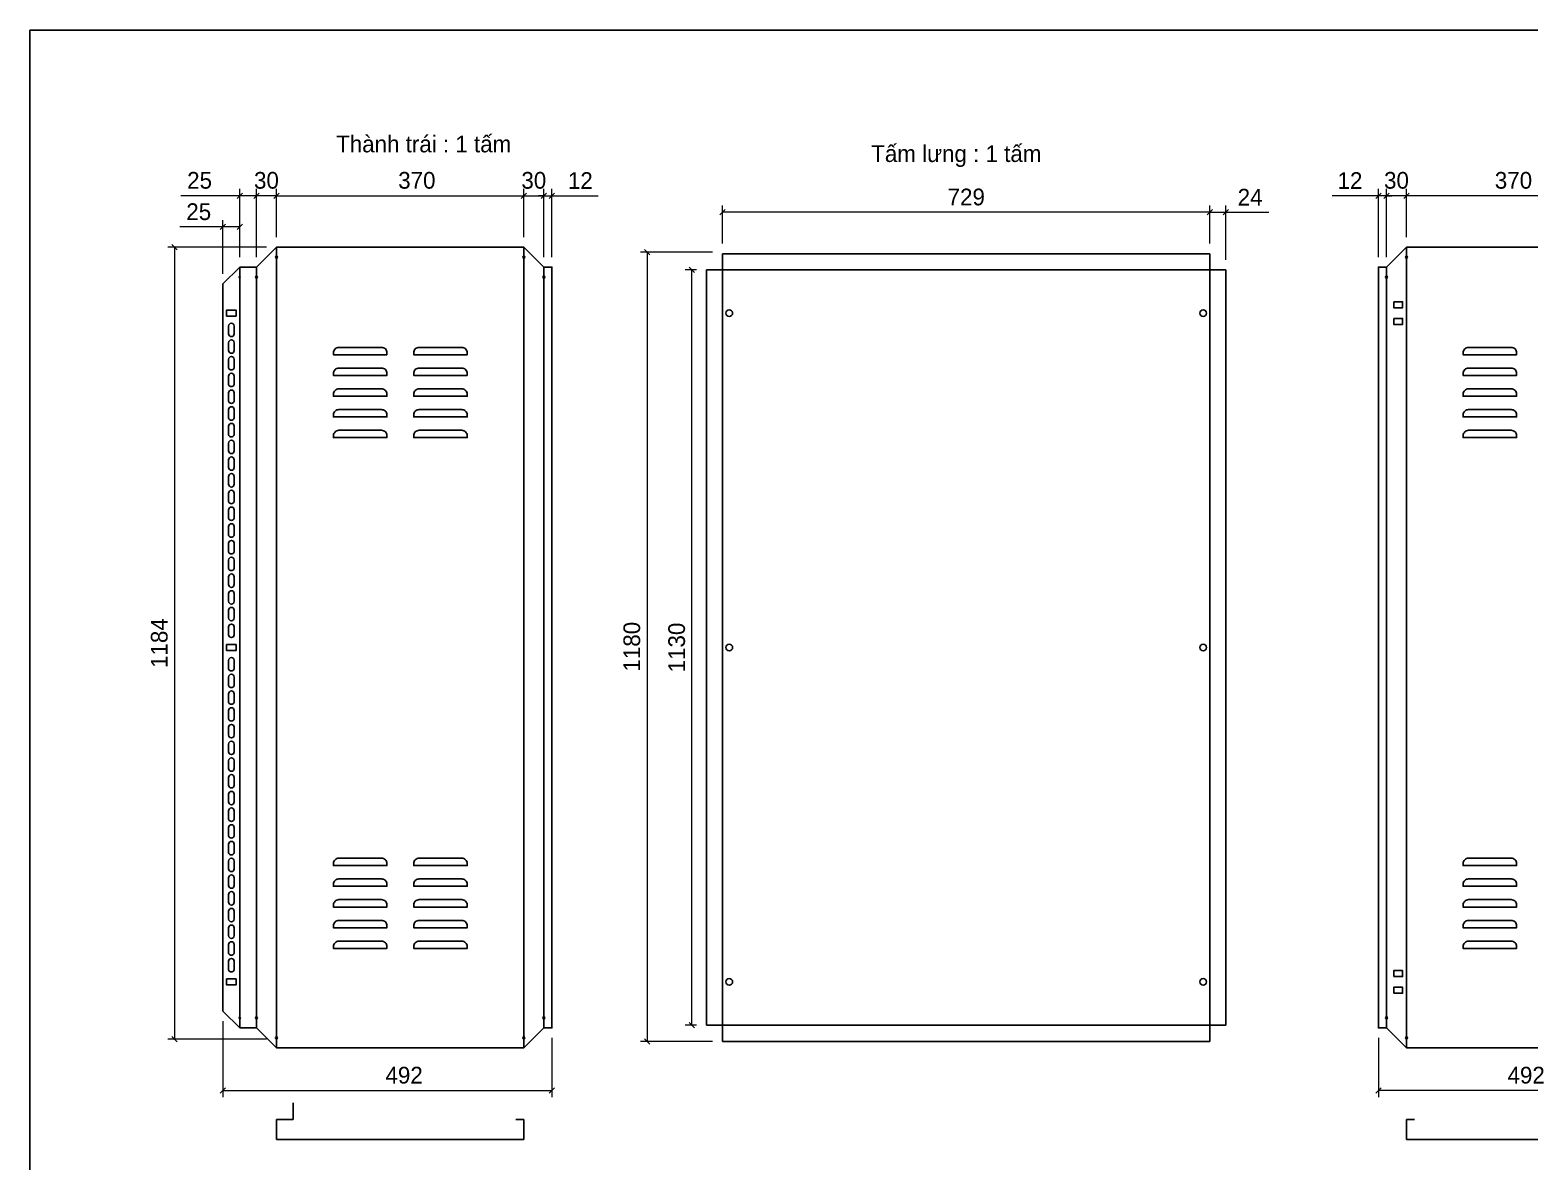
# Model space of a CAD drawing. Header units: millimetres. Extents: x 0 to 4744, y 0 to 3354.
# Drawn here: x 0 to 2244, y 1662 to 3354 of the extents above; entities that cross this region are included whole.
import ezdxf

# ---------------------------------------------------------------- set-up
doc = ezdxf.new("R2010")
doc.units = ezdxf.units.MM
doc.layers.add('CNC', color=7, linetype='Continuous')
doc.layers.add('DIM', color=253, linetype='Continuous')
doc.styles.add('Arial', font='arial.ttf')
doc.dimstyles.new('Dim-25', dxfattribs={"dimtxt": 25, "dimasz": 8, "dimexe": 10, "dimexo": 15, "dimgap": 10, "dimtad": 1, "dimdec": 0, "dimtxsty": 'Standard', "dimblk": 'OBLIQUE', "dimcen": 10, "dimclrd": 5, "dimclre": 5, "dimclrt": 3, "dimazin": 3, "dimtfac": 1, "dimtdec": 0, "dimtmove": 0, "dimatfit": 3, "dimldrblk": 'OBLIQUE', "dimlwd": 9, "dimlwe": 9})

# ---------------------------------------------------------------- blocks, each defined once
blk = doc.blocks.new('*D6')
at = {"color": 0, "linetype": 'ByBlock', "lineweight": -2}
for p, q in [((372.7, 3110.4), (364.7, 3102.4)), ((734.7, 3102.4), (742.7, 3110.4))]:
    blk.add_line(p, q, dxfattribs=at)
at = {"layer": 'Defpoints', "color": 0, "transparency": 16777216}
for p in [(738.7, 3106.4), (368.7, 3029.6), (738.7, 3029.6)]:
    blk.add_point(p, dxfattribs=at)
at = {"layer": 'DIM', "color": 5, "lineweight": 9, "transparency": 16777216}
for p, q in [((368.7, 3044.6), (368.7, 3116.4)), ((368.7, 3106.4), (738.7, 3106.4)), ((738.7, 3044.6), (738.7, 3116.4))]:
    blk.add_line(p, q, dxfattribs=at)
at = {"layer": 'DIM', "color": 3, "transparency": 16777216, "insert": (578.7, 3129.2), "char_height": 25, "attachment_point": 5}
blk.add_mtext('370', dxfattribs=at)
blk = doc.blocks.new('_Oblique')
at = {"color": 0, "linetype": 'ByBlock', "lineweight": -2}
blk.add_line((-0.5, -0.5), (0.5, 0.5), dxfattribs=at)
blk = doc.blocks.new('*D7')
at = {"color": 0, "linetype": 'ByBlock', "lineweight": -2}
for p, q in [((742.7, 3110.4), (734.7, 3102.4)), ((764.7, 3102.4), (772.7, 3110.4))]:
    blk.add_line(p, q, dxfattribs=at)
at = {"layer": 'Defpoints', "color": 0, "transparency": 16777216}
for p in [(768.7, 3106.4), (738.7, 3029.6), (768.7, 2999.6)]:
    blk.add_point(p, dxfattribs=at)
at = {"layer": 'DIM', "color": 5, "lineweight": 9, "transparency": 16777216}
for p, q in [((738.7, 3044.6), (738.7, 3116.4)), ((738.7, 3106.4), (768.7, 3106.4)), ((768.7, 3014.6), (768.7, 3116.4))]:
    blk.add_line(p, q, dxfattribs=at)
at = {"layer": 'DIM', "color": 3, "transparency": 16777216, "insert": (753.7, 3129.2), "char_height": 25, "attachment_point": 5}
blk.add_mtext('30', dxfattribs=at)
blk = doc.blocks.new('*D8')
at = {"color": 0, "linetype": 'ByBlock', "lineweight": -2}
for p, q in [((764.7, 3102.4), (772.7, 3110.4)), ((784.7, 3110.4), (776.7, 3102.4))]:
    blk.add_line(p, q, dxfattribs=at)
at = {"layer": 'Defpoints', "color": 0, "transparency": 16777216}
for p in [(780.7, 3106.4), (768.7, 2999.6), (780.7, 2999.6)]:
    blk.add_point(p, dxfattribs=at)
at = {"layer": 'DIM', "color": 5, "lineweight": 9, "transparency": 16777216}
for p, q in [((768.7, 3106.4), (760.7, 3106.4)), ((768.7, 3014.6), (768.7, 3116.4)), ((768.7, 3106.4), (780.7, 3106.4)), ((780.7, 3014.6), (780.7, 3116.4)), ((780.7, 3106.4), (849.9, 3106.4))]:
    blk.add_line(p, q, dxfattribs=at)
at = {"layer": 'DIM', "color": 3, "transparency": 16777216, "insert": (823.3, 3129), "char_height": 25, "attachment_point": 5}
blk.add_mtext('12', dxfattribs=at)
blk = doc.blocks.new('*D9')
at = {"color": 0, "linetype": 'ByBlock', "lineweight": -2}
for p, q in [((292.7, 1772.4), (284.7, 1764.4)), ((776.7, 1764.4), (784.7, 1772.4))]:
    blk.add_line(p, q, dxfattribs=at)
at = {"layer": 'Defpoints', "color": 0, "transparency": 16777216}
for p in [(288.7, 1887), (780.7, 1862), (780.7, 1768.4)]:
    blk.add_point(p, dxfattribs=at)
at = {"layer": 'DIM', "color": 5, "lineweight": 9, "transparency": 16777216}
for p, q in [((288.7, 1872), (288.7, 1758.4)), ((780.7, 1847), (780.7, 1758.4)), ((288.7, 1768.4), (780.7, 1768.4))]:
    blk.add_line(p, q, dxfattribs=at)
at = {"layer": 'DIM', "color": 3, "transparency": 16777216, "insert": (559.7, 1791.2), "char_height": 25, "attachment_point": 5}
blk.add_mtext('492', dxfattribs=at)
blk = doc.blocks.new('*D10')
at = {"color": 0, "linetype": 'ByBlock', "lineweight": -2}
for p, q in [((342.7, 3110.4), (334.7, 3102.4)), ((364.7, 3102.4), (372.7, 3110.4))]:
    blk.add_line(p, q, dxfattribs=at)
at = {"layer": 'Defpoints', "color": 0, "transparency": 16777216}
for p in [(338.7, 3106.4), (368.7, 3029.6), (338.7, 2999.6)]:
    blk.add_point(p, dxfattribs=at)
at = {"layer": 'DIM', "color": 5, "lineweight": 9, "transparency": 16777216}
for p, q in [((338.7, 3014.6), (338.7, 3116.4)), ((368.7, 3106.4), (338.7, 3106.4)), ((368.7, 3044.6), (368.7, 3116.4))]:
    blk.add_line(p, q, dxfattribs=at)
at = {"layer": 'DIM', "color": 3, "transparency": 16777216, "insert": (353.7, 3129.2), "char_height": 25, "attachment_point": 5}
blk.add_mtext('30', dxfattribs=at)
blk = doc.blocks.new('*D11')
at = {"color": 0, "linetype": 'ByBlock', "lineweight": -2}
for p, q in [((317.7, 3110.4), (309.7, 3102.4)), ((334.7, 3102.4), (342.7, 3110.4))]:
    blk.add_line(p, q, dxfattribs=at)
at = {"layer": 'Defpoints', "color": 0, "transparency": 16777216}
for p in [(313.7, 3106.4), (313.7, 2999.6), (338.7, 2999.6)]:
    blk.add_point(p, dxfattribs=at)
at = {"layer": 'DIM', "color": 5, "lineweight": 9, "transparency": 16777216}
for p, q in [((313.7, 3106.4), (225.5, 3106.4)), ((313.7, 3014.6), (313.7, 3116.4)), ((338.7, 3106.4), (313.7, 3106.4)), ((338.7, 3014.6), (338.7, 3116.4))]:
    blk.add_line(p, q, dxfattribs=at)
at = {"layer": 'DIM', "color": 3, "transparency": 16777216, "insert": (253.7, 3129.2), "char_height": 25, "attachment_point": 5}
blk.add_mtext('25', dxfattribs=at)
blk = doc.blocks.new('*D12')
at = {"color": 0, "linetype": 'ByBlock', "lineweight": -2}
for p, q in [((292.7, 3063.6), (284.7, 3055.6)), ((309.7, 3055.6), (317.7, 3063.6))]:
    blk.add_line(p, q, dxfattribs=at)
at = {"layer": 'Defpoints', "color": 0, "transparency": 16777216}
for p in [(288.7, 3059.6), (313.7, 2999.6), (288.7, 2974.6)]:
    blk.add_point(p, dxfattribs=at)
at = {"layer": 'DIM', "color": 5, "lineweight": 9, "transparency": 16777216}
for p, q in [((288.7, 3059.6), (224.2, 3059.6)), ((288.7, 2989.6), (288.7, 3069.6)), ((313.7, 3059.6), (288.7, 3059.6)), ((313.7, 3014.6), (313.7, 3069.6))]:
    blk.add_line(p, q, dxfattribs=at)
at = {"layer": 'DIM', "color": 3, "transparency": 16777216, "insert": (252.4, 3082.3), "char_height": 25, "attachment_point": 5}
blk.add_mtext('25', dxfattribs=at)
blk = doc.blocks.new('f3daunguoc')
at = {"layer": 'CNC', "color": 2, "lineweight": -3}
blk.add_circle((0, 0), 1.5, dxfattribs=at)
blk = doc.blocks.new('f2dauxuoi')
at = {"layer": 'CNC', "color": 2, "lineweight": -3}
blk.add_circle((0, 0), 1, dxfattribs=at)
blk = doc.blocks.new('ovan8.5x20')
at = {"layer": 'CNC', "color": 2, "lineweight": -3}
for p, q in [((5.7, 4.2), (-5.8, 4.2)), ((-5.8, -4.2), (5.7, -4.2))]:
    blk.add_line(p, q, dxfattribs=at)
for centre, start, end in [((-5.8, 0), 90, 270), ((5.7, 0), 270, 90)]:
    blk.add_arc(centre, 4.25, start, end, dxfattribs=at)
blk = doc.blocks.new('*D13')
at = {"color": 0, "linetype": 'ByBlock', "lineweight": -2}
for p, q in [((220.2, 3025.6), (212.2, 3033.6)), ((212.2, 1849.2), (220.2, 1841.2))]:
    blk.add_line(p, q, dxfattribs=at)
at = {"layer": 'Defpoints', "color": 0, "transparency": 16777216}
for p in [(368.7, 3029.6), (216.2, 1845.2), (368.7, 1845.2)]:
    blk.add_point(p, dxfattribs=at)
at = {"layer": 'DIM', "color": 5, "lineweight": 9, "transparency": 16777216}
for p, q in [((353.7, 3029.6), (206.2, 3029.6)), ((216.2, 3029.6), (216.2, 1845.2)), ((353.7, 1845.2), (206.2, 1845.2))]:
    blk.add_line(p, q, dxfattribs=at)
at = {"layer": 'DIM', "color": 3, "transparency": 16777216, "insert": (193.5, 2437.4), "char_height": 25, "attachment_point": 5, "rotation": 90}
blk.add_mtext('1184', dxfattribs=at)
blk = doc.blocks.new('*D14')
at = {"color": 0, "linetype": 'ByBlock', "lineweight": -2}
for p, q in [((2063.2, 3110.4), (2055.2, 3102.4)), ((2425.2, 3102.4), (2433.2, 3110.4))]:
    blk.add_line(p, q, dxfattribs=at)
at = {"layer": 'Defpoints', "color": 0, "transparency": 16777216}
for p in [(2059.2, 3106.4), (2059.2, 3029.6), (2429.2, 3029.6)]:
    blk.add_point(p, dxfattribs=at)
at = {"layer": 'DIM', "color": 5, "lineweight": 9, "transparency": 16777216}
for p, q in [((2059.2, 3044.6), (2059.2, 3116.4)), ((2429.2, 3106.4), (2059.2, 3106.4)), ((2429.2, 3044.6), (2429.2, 3116.4))]:
    blk.add_line(p, q, dxfattribs=at)
at = {"layer": 'DIM', "color": 3, "transparency": 16777216, "insert": (2219.2, 3129.2), "char_height": 25, "attachment_point": 5}
blk.add_mtext('370', dxfattribs=at)
blk = doc.blocks.new('*D15')
at = {"color": 0, "linetype": 'ByBlock', "lineweight": -2}
for p, q in [((2033.2, 3110.4), (2025.2, 3102.4)), ((2055.2, 3102.4), (2063.2, 3110.4))]:
    blk.add_line(p, q, dxfattribs=at)
at = {"layer": 'Defpoints', "color": 0, "transparency": 16777216}
for p in [(2029.2, 3106.4), (2059.2, 3029.6), (2029.2, 2999.6)]:
    blk.add_point(p, dxfattribs=at)
at = {"layer": 'DIM', "color": 5, "lineweight": 9, "transparency": 16777216}
for p, q in [((2029.2, 3014.6), (2029.2, 3116.4)), ((2059.2, 3106.4), (2029.2, 3106.4)), ((2059.2, 3044.6), (2059.2, 3116.4))]:
    blk.add_line(p, q, dxfattribs=at)
at = {"layer": 'DIM', "color": 3, "transparency": 16777216, "insert": (2044.2, 3129.2), "char_height": 25, "attachment_point": 5}
blk.add_mtext('30', dxfattribs=at)
blk = doc.blocks.new('*D16')
at = {"color": 0, "linetype": 'ByBlock', "lineweight": -2}
for p, q in [((2013.2, 3102.4), (2021.2, 3110.4)), ((2033.2, 3110.4), (2025.2, 3102.4))]:
    blk.add_line(p, q, dxfattribs=at)
at = {"layer": 'Defpoints', "color": 0, "transparency": 16777216}
for p in [(2017.2, 3106.4), (2017.2, 2999.6), (2029.2, 2999.6)]:
    blk.add_point(p, dxfattribs=at)
at = {"layer": 'DIM', "color": 5, "lineweight": 9, "transparency": 16777216}
for p, q in [((2017.2, 3106.4), (1948, 3106.4)), ((2017.2, 3014.6), (2017.2, 3116.4)), ((2029.2, 3106.4), (2017.2, 3106.4)), ((2029.2, 3014.6), (2029.2, 3116.4)), ((2029.2, 3106.4), (2037.2, 3106.4))]:
    blk.add_line(p, q, dxfattribs=at)
at = {"layer": 'DIM', "color": 3, "transparency": 16777216, "insert": (1974.6, 3129), "char_height": 25, "attachment_point": 5}
blk.add_mtext('12', dxfattribs=at)
blk = doc.blocks.new('*D17')
at = {"color": 0, "linetype": 'ByBlock', "lineweight": -2}
for p, q in [((2021.2, 1772.4), (2013.2, 1764.4)), ((2505.2, 1764.4), (2513.2, 1772.4))]:
    blk.add_line(p, q, dxfattribs=at)
at = {"layer": 'Defpoints', "color": 0, "transparency": 16777216}
for p in [(2509.2, 1887), (2017.2, 1862), (2017.2, 1768.4)]:
    blk.add_point(p, dxfattribs=at)
at = {"layer": 'DIM', "color": 5, "lineweight": 9, "transparency": 16777216}
for p, q in [((2509.2, 1872), (2509.2, 1758.4)), ((2017.2, 1847), (2017.2, 1758.4)), ((2509.2, 1768.4), (2017.2, 1768.4))]:
    blk.add_line(p, q, dxfattribs=at)
at = {"layer": 'DIM', "color": 3, "transparency": 16777216, "insert": (2238.2, 1791.2), "char_height": 25, "attachment_point": 5}
blk.add_mtext('492', dxfattribs=at)
blk = doc.blocks.new('*D22')
at = {"color": 0, "linetype": 'ByBlock', "lineweight": -2}
for p, q in [((1769.1, 3085.6), (1761.1, 3077.6)), ((1785.1, 3077.6), (1793.1, 3085.6))]:
    blk.add_line(p, q, dxfattribs=at)
at = {"layer": 'Defpoints', "color": 0, "transparency": 16777216}
for p in [(1789.1, 3081.6), (1765.1, 3019.7), (1789.1, 2995.7)]:
    blk.add_point(p, dxfattribs=at)
at = {"layer": 'DIM', "color": 5, "lineweight": 9, "transparency": 16777216}
for p, q in [((1765.1, 3034.7), (1765.1, 3091.6)), ((1765.1, 3081.6), (1789.1, 3081.6)), ((1789.1, 3010.7), (1789.1, 3091.6)), ((1789.1, 3081.6), (1853.3, 3081.6))]:
    blk.add_line(p, q, dxfattribs=at)
at = {"layer": 'DIM', "color": 3, "transparency": 16777216, "insert": (1825.2, 3104.1), "char_height": 25, "attachment_point": 5}
blk.add_mtext('24', dxfattribs=at)
blk = doc.blocks.new('*D23')
at = {"color": 0, "linetype": 'ByBlock', "lineweight": -2}
for p, q in [((1040.1, 3085.6), (1032.1, 3077.6)), ((1761.1, 3077.6), (1769.1, 3085.6))]:
    blk.add_line(p, q, dxfattribs=at)
at = {"layer": 'Defpoints', "color": 0, "transparency": 16777216}
for p in [(1036.1, 3081.6), (1036.1, 3019.7), (1765.1, 3019.7)]:
    blk.add_point(p, dxfattribs=at)
at = {"layer": 'DIM', "color": 5, "lineweight": 9, "transparency": 16777216}
for p, q in [((1036.1, 3034.7), (1036.1, 3091.6)), ((1765.1, 3081.6), (1036.1, 3081.6)), ((1765.1, 3034.7), (1765.1, 3091.6))]:
    blk.add_line(p, q, dxfattribs=at)
at = {"layer": 'DIM', "color": 3, "transparency": 16777216, "insert": (1400.6, 3104.3), "char_height": 25, "attachment_point": 5}
blk.add_mtext('729', dxfattribs=at)
blk = doc.blocks.new('*D24')
at = {"color": 0, "linetype": 'ByBlock', "lineweight": -2}
for p, q in [((927.2, 3018.1), (919.2, 3026.1)), ((919.2, 1845.9), (927.2, 1837.9))]:
    blk.add_line(p, q, dxfattribs=at)
at = {"layer": 'Defpoints', "color": 0, "transparency": 16777216}
for p in [(1036.1, 3022.1), (923.2, 1841.9), (1036.1, 1841.9)]:
    blk.add_point(p, dxfattribs=at)
at = {"layer": 'DIM', "color": 5, "lineweight": 9, "transparency": 16777216}
for p, q in [((1021.1, 3022.1), (913.2, 3022.1)), ((923.2, 3022.1), (923.2, 1841.9)), ((1021.1, 1841.9), (913.2, 1841.9))]:
    blk.add_line(p, q, dxfattribs=at)
at = {"layer": 'DIM', "color": 3, "transparency": 16777216, "insert": (900.4, 2432), "char_height": 25, "attachment_point": 5, "rotation": 90}
blk.add_mtext('1180', dxfattribs=at)
blk = doc.blocks.new('*D25')
at = {"color": 0, "linetype": 'ByBlock', "lineweight": -2}
for p, q in [((994.3, 2991.7), (986.3, 2999.7)), ((986.3, 1869.9), (994.3, 1861.9))]:
    blk.add_line(p, q, dxfattribs=at)
at = {"layer": 'Defpoints', "color": 0, "transparency": 16777216}
for p in [(990.3, 2995.7), (1012.1, 2995.7), (1012.1, 1865.9)]:
    blk.add_point(p, dxfattribs=at)
at = {"layer": 'DIM', "color": 5, "lineweight": 9, "transparency": 16777216}
for p, q in [((997.1, 2995.7), (980.3, 2995.7)), ((990.3, 1865.9), (990.3, 2995.7)), ((997.1, 1865.9), (980.3, 1865.9))]:
    blk.add_line(p, q, dxfattribs=at)
at = {"layer": 'DIM', "color": 3, "transparency": 16777216, "insert": (967.5, 2430.8), "char_height": 25, "attachment_point": 5, "rotation": 90}
blk.add_mtext('1130', dxfattribs=at)
blk = doc.blocks.new('KHUNG CHUẨN')
at = {"color": 7}
blk.add_lwpolyline([(16919.2, -26555.2), (19889.2, -26555.2), (19889.2, -28655.2), (16919.2, -28655.2)], close=True, dxfattribs=at)
at = {"color": 3, "style": 'Arial'}
for tag, p in [('#01', (17055.6, -28580.1)), ('#02', (17431.4, -28580.1)), ('#03', (18030.6, -28580.1)), ('#08', (18751.7, -28580.1)), ('#10', (19064.8, -28580.1)), ('#04', (17024.8, -28634.6)), ('#05', (17308.5, -28633)), ('#06', (17632.7, -28633.7)), ('#07', (18002, -28634.7)), ('#09', (18753.8, -28632.6)), ('#11', (19060.3, -28625.7)), ('#12', (19806.5, -28628.9))]:
    blk.add_attdef(tag, p, '', height=20, dxfattribs=at)

msp = doc.modelspace()

# ---------------------------------------------------------------- linework, layer by layer
at = {"color": 7}
for p, q in [((338.7, 2999.6), (368.7, 3029.6)), ((368.7, 3029.6), (368.7, 1832)), ((738.7, 3029.6), (738.7, 1832)), ((738.7, 3029.6), (768.7, 2999.6)), ((2059.2, 3029.6), (2029.2, 2999.6)), ((2059.2, 3029.6), (2059.2, 1832)), ((313.7, 2999.6), (288.7, 2974.6)), ((313.7, 2999.6), (313.7, 1862)), ((338.7, 2999.6), (338.7, 1862)), ((768.7, 2999.6), (768.7, 1862)), ((2029.2, 2999.6), (2029.2, 1862)), ((288.7, 2974.6), (288.7, 1887)), ((313.7, 1862), (288.7, 1887)), ((338.7, 1862), (368.7, 1832)), ((738.7, 1832), (768.7, 1862)), ((2059.2, 1832), (2029.2, 1862)), ((393.7, 1725.1), (393.7, 1750.1)), ((368.7, 1695.1), (368.7, 1725.1)), ((368.7, 1725.1), (393.7, 1725.1)), ((738.7, 1725.1), (726.7, 1725.1)), ((738.7, 1695.1), (738.7, 1725.1)), ((2059.2, 1695.1), (2059.2, 1725.1)), ((2059.2, 1725.1), (2071.2, 1725.1)), ((368.7, 1695.1), (738.7, 1695.1)), ((2429.2, 1695.1), (2059.2, 1695.1))]:
    msp.add_line(p, q, dxfattribs=at)
for points in [[(368.7, 3029.6), (738.7, 3029.6)], [(2429.2, 3029.6), (2059.2, 3029.6)], [(1765.1, 3019.7), (1036.1, 3019.7)], [(313.7, 2999.6), (338.7, 2999.6)], [(768.7, 2999.6), (780.7, 2999.6), (780.7, 1862), (768.7, 1862)], [(1012.1, 2995.7), (1012.1, 1865.9)], [(1789.1, 1865.9), (1789.1, 2995.7)], [(2029.2, 2999.6), (2017.2, 2999.6), (2017.2, 1862), (2029.2, 1862)], [(338.7, 1862), (313.7, 1862)], [(1036.1, 1841.9), (1765.1, 1841.9)], [(738.7, 1832), (368.7, 1832)], [(2059.2, 1832), (2429.2, 1832)]]:
    msp.add_lwpolyline(points, dxfattribs=at)
at = {"color": 2}
for points in [[(1036.1, 3019.7), (1036.1, 2995.7), (1012.1, 2995.7)], [(1765.1, 3019.7), (1765.1, 2995.7), (1789.1, 2995.7)], [(1036.1, 1841.9), (1036.1, 1865.9), (1012.1, 1865.9)], [(1765.1, 1841.9), (1765.1, 1865.9), (1789.1, 1865.9)]]:
    msp.add_lwpolyline(points, dxfattribs=at)
at = {"color": 7}
msp.add_lwpolyline([(1036.1, 1865.9), (1765.1, 1865.9), (1765.1, 2995.7), (1036.1, 2995.7)], close=True, dxfattribs=at)
at = {"color": 2}
for points in [[(2040.2, 2947.8), (2053.2, 2947.8), (2053.2, 2938.8), (2040.2, 2938.8)], [(294.2, 2926.3), (308.2, 2926.3), (308.2, 2935.3), (294.2, 2935.3)], [(2040.2, 2922.8), (2053.2, 2922.8), (2053.2, 2913.8), (2040.2, 2913.8)], [(294.2, 2426.3), (308.2, 2426.3), (308.2, 2435.3), (294.2, 2435.3)], [(294.2, 1935.3), (308.2, 1935.3), (308.2, 1926.3), (294.2, 1926.3)], [(2040.2, 1938.8), (2053.2, 1938.8), (2053.2, 1947.8), (2040.2, 1947.8)], [(2040.2, 1913.8), (2053.2, 1913.8), (2053.2, 1922.8), (2040.2, 1922.8)]]:
    msp.add_lwpolyline(points, close=True, dxfattribs=at)
for points in [[(462, 2879.6), (526, 2879.6, -0.414214), (534, 2871.6), (534, 2868.6), (454, 2868.6), (454, 2871.6, -0.414214)], [(646, 2879.6), (582, 2879.6, 0.414214), (574, 2871.6), (574, 2868.6), (654, 2868.6), (654, 2871.6, 0.414214)], [(2151.9, 2879.6), (2215.9, 2879.6, -0.414214), (2223.9, 2871.6), (2223.9, 2868.6), (2143.9, 2868.6), (2143.9, 2871.6, -0.414214)], [(462, 2848.6), (526, 2848.6, -0.414214), (534, 2840.6), (534, 2837.6), (454, 2837.6), (454, 2840.6, -0.414214)], [(646, 2848.6), (582, 2848.6, 0.414214), (574, 2840.6), (574, 2837.6), (654, 2837.6), (654, 2840.6, 0.414214)], [(2151.9, 2848.6), (2215.9, 2848.6, -0.414214), (2223.9, 2840.6), (2223.9, 2837.6), (2143.9, 2837.6), (2143.9, 2840.6, -0.414214)], [(462, 2817.6), (526, 2817.6, -0.414214), (534, 2809.6), (534, 2806.6), (454, 2806.6), (454, 2809.6, -0.414214)], [(646, 2817.6), (582, 2817.6, 0.414214), (574, 2809.6), (574, 2806.6), (654, 2806.6), (654, 2809.6, 0.414214)], [(2151.9, 2817.6), (2215.9, 2817.6, -0.414214), (2223.9, 2809.6), (2223.9, 2806.6), (2143.9, 2806.6), (2143.9, 2809.6, -0.414214)], [(462, 2786.6), (526, 2786.6, -0.414214), (534, 2778.6), (534, 2775.6), (454, 2775.6), (454, 2778.6, -0.414214)], [(646, 2786.6), (582, 2786.6, 0.414214), (574, 2778.6), (574, 2775.6), (654, 2775.6), (654, 2778.6, 0.414214)], [(2151.9, 2786.6), (2215.9, 2786.6, -0.414214), (2223.9, 2778.6), (2223.9, 2775.6), (2143.9, 2775.6), (2143.9, 2778.6, -0.414214)], [(462, 2755.6), (526, 2755.6, -0.414214), (534, 2747.6), (534, 2744.6), (454, 2744.6), (454, 2747.6, -0.414214)], [(646, 2755.6), (582, 2755.6, 0.414214), (574, 2747.6), (574, 2744.6), (654, 2744.6), (654, 2747.6, 0.414214)], [(2151.9, 2755.6), (2215.9, 2755.6, -0.414214), (2223.9, 2747.6), (2223.9, 2744.6), (2143.9, 2744.6), (2143.9, 2747.6, -0.414214)], [(462, 2115.8), (526, 2115.8, -0.414214), (534, 2107.8), (534, 2104.8), (454, 2104.8), (454, 2107.8, -0.414214)], [(646, 2115.8), (582, 2115.8, 0.414214), (574, 2107.8), (574, 2104.8), (654, 2104.8), (654, 2107.8, 0.414214)], [(2151.9, 2115.8), (2215.9, 2115.8, -0.414214), (2223.9, 2107.8), (2223.9, 2104.8), (2143.9, 2104.8), (2143.9, 2107.8, -0.414214)], [(462, 2084.8), (526, 2084.8, -0.414214), (534, 2076.8), (534, 2073.8), (454, 2073.8), (454, 2076.8, -0.414214)], [(646, 2084.8), (582, 2084.8, 0.414214), (574, 2076.8), (574, 2073.8), (654, 2073.8), (654, 2076.8, 0.414214)], [(2151.9, 2084.8), (2215.9, 2084.8, -0.414214), (2223.9, 2076.8), (2223.9, 2073.8), (2143.9, 2073.8), (2143.9, 2076.8, -0.414214)], [(462, 2053.8), (526, 2053.8, -0.414214), (534, 2045.8), (534, 2042.8), (454, 2042.8), (454, 2045.8, -0.414214)], [(646, 2053.8), (582, 2053.8, 0.414214), (574, 2045.8), (574, 2042.8), (654, 2042.8), (654, 2045.8, 0.414214)], [(2151.9, 2053.8), (2215.9, 2053.8, -0.414214), (2223.9, 2045.8), (2223.9, 2042.8), (2143.9, 2042.8), (2143.9, 2045.8, -0.414214)], [(462, 2022.8), (526, 2022.8, -0.414214), (534, 2014.8), (534, 2011.8), (454, 2011.8), (454, 2014.8, -0.414214)], [(646, 2022.8), (582, 2022.8, 0.414214), (574, 2014.8), (574, 2011.8), (654, 2011.8), (654, 2014.8, 0.414214)], [(2151.9, 2022.8), (2215.9, 2022.8, -0.414214), (2223.9, 2014.8), (2223.9, 2011.8), (2143.9, 2011.8), (2143.9, 2014.8, -0.414214)], [(462, 1991.8), (526, 1991.8, -0.414214), (534, 1983.8), (534, 1980.8), (454, 1980.8), (454, 1983.8, -0.414214)], [(646, 1991.8), (582, 1991.8, 0.414214), (574, 1983.8), (574, 1980.8), (654, 1980.8), (654, 1983.8, 0.414214)], [(2151.9, 1991.8), (2215.9, 1991.8, -0.414214), (2223.9, 1983.8), (2223.9, 1980.8), (2143.9, 1980.8), (2143.9, 1983.8, -0.414214)]]:
    msp.add_lwpolyline(points, format="xyb", close=True, dxfattribs=at)
for centre in [(1046.1, 2930.8), (1755.1, 2930.8), (1046.1, 2430.8), (1755.1, 2430.8), (1046.1, 1930.8), (1755.1, 1930.8)]:
    msp.add_circle(centre, 5, dxfattribs=at)

# ---------------------------------------------------------------- block references
at = {"color": 3, "xscale": 1.597200000007433, "yscale": 1.597200000007433, "zscale": 1.597200000007433}
msp.add_blockref('KHUNG CHUẨN', (-27023.4, 45768), dxfattribs=at)
at = {"lineweight": -3, "xscale": -1, "rotation": 180}
for name, p in [('f3daunguoc', (368.7, 3014.6)), ('f3daunguoc', (738.7, 3014.6)), ('f3daunguoc', (338.7, 2984.6)), ('f3daunguoc', (768.7, 2984.6)), ('f2dauxuoi', (313.7, 1877))]:
    msp.add_blockref(name, p, dxfattribs=at)
at = {"lineweight": -3, "rotation": 180}
for p in [(2059.2, 3014.6), (2029.2, 2984.6)]:
    msp.add_blockref('f3daunguoc', p, dxfattribs=at)
at = {"lineweight": -3}
for name, p in [('f2dauxuoi', (313.7, 2984.6)), ('f3daunguoc', (338.7, 1877)), ('f3daunguoc', (768.7, 1877)), ('f3daunguoc', (368.7, 1847)), ('f3daunguoc', (738.7, 1847))]:
    msp.add_blockref(name, p, dxfattribs=at)
at = {"lineweight": -3, "xscale": -1}
for p in [(2029.2, 1877), (2059.2, 1847)]:
    msp.add_blockref('f3daunguoc', p, dxfattribs=at)
at = {"layer": 'CNC', "lineweight": -3, "xscale": -1, "rotation": 270}
for p in [(301.2, 2905.8), (301.2, 2880.8), (301.2, 2730.8), (301.2, 2705.8), (301.2, 2680.8), (301.2, 2530.8), (301.2, 2505.8), (301.2, 2480.8), (301.2, 2455.8), (301.2, 2305.8), (301.2, 2280.8), (301.2, 2255.8), (301.2, 2230.8), (301.2, 2205.8), (301.2, 2105.8), (301.2, 2080.8), (301.2, 2055.8), (301.2, 2030.8), (301.2, 2005.8)]:
    msp.add_blockref('ovan8.5x20', p, dxfattribs=at)
at = {"layer": 'CNC', "lineweight": -3, "rotation": 270}
for p in [(301.2, 2855.8), (301.2, 2830.8), (301.2, 2805.8), (301.2, 2780.8), (301.2, 2755.8), (301.2, 2655.8), (301.2, 2630.8), (301.2, 2605.8), (301.2, 2580.8), (301.2, 2555.8), (301.2, 2405.8), (301.2, 2380.8), (301.2, 2355.8), (301.2, 2330.8), (301.2, 2180.8), (301.2, 2155.8), (301.2, 2130.8), (301.2, 1980.8), (301.2, 1955.8)]:
    msp.add_blockref('ovan8.5x20', p, dxfattribs=at)

# ---------------------------------------------------------------- texts
at = {"color": 2, "char_height": 25, "attachment_point": 5}
for s, insert, width in [('Thành trái : 1 tấm', (588.9, 3183.5), 785), ('Tấm lưng : 1 tấm', (1385.7, 3165.5), 795)]:
    msp.add_mtext(s, dxfattribs=dict(at, insert=insert, width=width))

# ---------------------------------------------------------------- dimensions: what is measured, and where the dimension line sits
at = {"layer": 'DIM', "color": 7}
for base, p1, p2, picture, middle in [((313.7, 3106.4), (338.7, 2999.6), (313.7, 2999.6), '*D11', (253.7, 3106.4)), ((338.7, 3106.4), (368.7, 3029.6), (338.7, 2999.6), '*D10', (353.7, 3106.4)), ((738.7, 3106.4), (368.7, 3029.6), (738.7, 3029.6), '*D6', (578.7, 3106.4)), ((768.7, 3106.4), (738.7, 3029.6), (768.7, 2999.6), '*D7', (753.7, 3106.4)), ((288.7, 3059.6), (313.7, 2999.6), (288.7, 2974.6), '*D12', (252.4, 3059.6)), ((780.7, 1768.4), (288.7, 1887), (780.7, 1862), '*D9', (559.7, 1768.4))]:
    dim = msp.add_linear_dim(base=base, p1=p1, p2=p2, dimstyle='Dim-25', dxfattribs=at)
    dim.commit()
    dim.dimension.update_dxf_attribs({"geometry": picture, "text_midpoint": middle, "dimtype": 160})
dim = msp.add_linear_dim(base=(780.7, 3106.4), p1=(768.7, 2999.6), p2=(780.7, 2999.6), dimstyle='Dim-25', dxfattribs=at)
dim.commit()
dim.dimension.update_dxf_attribs({"geometry": '*D8', "text_midpoint": (823.3, 3129)})
dim = msp.add_linear_dim(base=(2017.2, 3106.4), p1=(2029.2, 2999.6), p2=(2017.2, 2999.6), angle=180, dimstyle='Dim-25', dxfattribs=at)
dim.commit()
dim.dimension.update_dxf_attribs({"geometry": '*D16', "text_midpoint": (1974.6, 3129)})
for base, p1, p2, picture, middle in [((2029.2, 3106.4), (2059.2, 3029.6), (2029.2, 2999.6), '*D15', (2044.2, 3106.4)), ((2059.2, 3106.4), (2429.2, 3029.6), (2059.2, 3029.6), '*D14', (2219.2, 3106.4)), ((2017.2, 1768.4), (2509.2, 1887), (2017.2, 1862), '*D17', (2238.2, 1768.4))]:
    dim = msp.add_linear_dim(base=base, p1=p1, p2=p2, angle=180, dimstyle='Dim-25', dxfattribs=at)
    dim.commit()
    dim.dimension.update_dxf_attribs({"geometry": picture, "text_midpoint": middle, "dimtype": 160})
at = {"layer": 'DIM', "color": 2}
for base, p2, picture, middle in [((1036.1, 3081.6), (1036.1, 3019.7), '*D23', (1400.6, 3104.3)), ((1789.1, 3081.6), (1789.1, 2995.7), '*D22', (1825.2, 3104.1))]:
    dim = msp.add_linear_dim(base=base, p1=(1765.1, 3019.7), p2=p2, dimstyle='Dim-25', dxfattribs=at)
    dim.commit()
    dim.dimension.update_dxf_attribs({"geometry": picture, "text_midpoint": middle})
for base, p1, p2, picture, middle in [((216.2, 1845.2), (368.7, 3029.6), (368.7, 1845.2), '*D13', (193.5, 2437.4)), ((923.2, 1841.9), (1036.1, 3022.1), (1036.1, 1841.9), '*D24', (900.4, 2432)), ((990.3, 2995.7), (1012.1, 1865.9), (1012.1, 2995.7), '*D25', (967.5, 2430.8))]:
    dim = msp.add_linear_dim(base=base, p1=p1, p2=p2, angle=90, dimstyle='Dim-25', dxfattribs=at)
    dim.commit()
    dim.dimension.update_dxf_attribs({"geometry": picture, "text_midpoint": middle})

doc.saveas('drawing.dxf')
